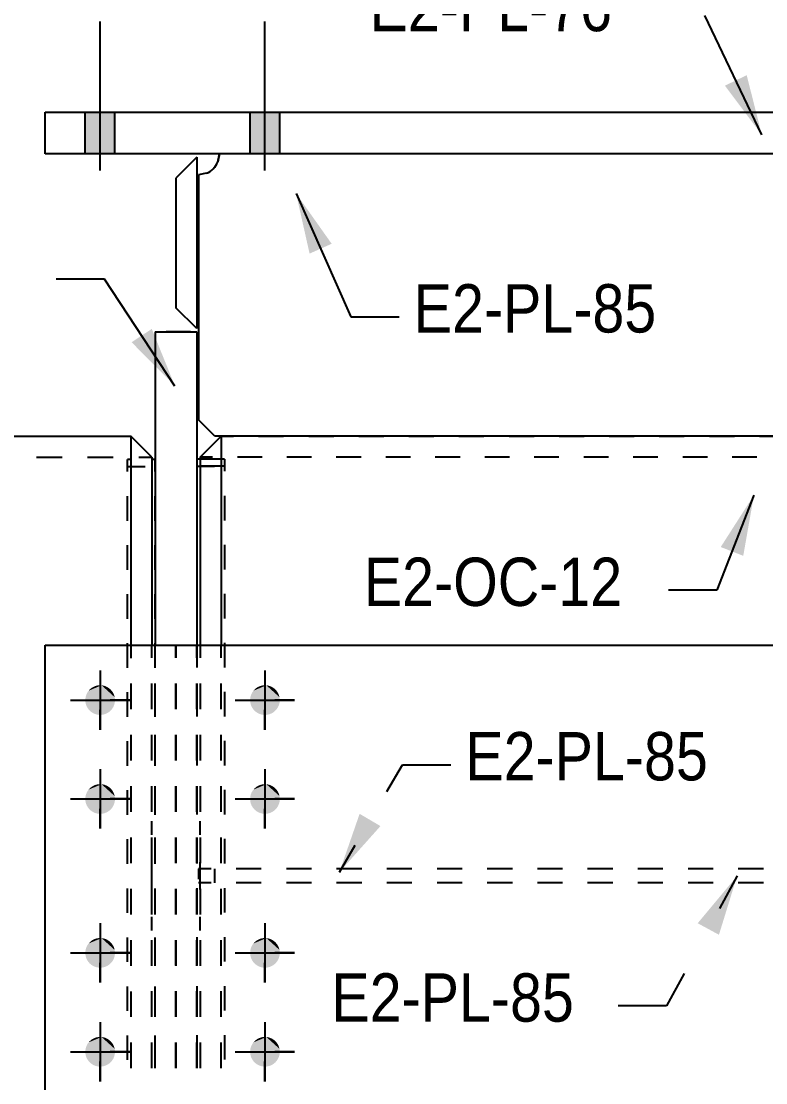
# Model space of a CAD drawing. Header units: millimetres. Extents: x 67 to 383, y 106 to 148.
# Drawn here: x 252.27 to 257.23, y 136.55 to 143.62 of the extents above; entities that cross this region are included whole.
import ezdxf

# ---------------------------------------------------------------- set-up
doc = ezdxf.new("R2010")
doc.units = ezdxf.units.MM
doc.linetypes.add('XKITLINE00', pattern=[0])
doc.styles.add('ARIAL', font='ARIAL.TTF')

msp = doc.modelspace()

# ---------------------------------------------------------------- linework, layer by layer
at = {"color": 3, "linetype": 'XKITLINE00'}
for p, q in [((252.7999, 142.6249), (252.7999, 143.6175)), ((252.7999, 142.6249), (252.7999, 143.6175)), ((252.7999, 142.6249), (252.7999, 143.6175)), ((252.7999, 142.6249), (252.7999, 143.6175)), ((253.8968, 142.6249), (253.8968, 143.6175)), ((253.8968, 142.6249), (253.8968, 143.6175)), ((253.8968, 142.6249), (253.8968, 143.6175)), ((253.8968, 142.6249), (253.8968, 143.6175)), ((252.7012, 142.7352), (252.7012, 143.0138)), ((252.7012, 142.7352), (252.7012, 143.0138)), ((252.7012, 142.7352), (252.7012, 143.0138)), ((252.7012, 142.7352), (252.7012, 143.0138)), ((252.8986, 142.7352), (252.8986, 143.0138)), ((252.8986, 142.7352), (252.8986, 143.0138)), ((252.8986, 142.7352), (252.8986, 143.0138)), ((252.8986, 142.7352), (252.8986, 143.0138)), ((253.7981, 142.7352), (253.7981, 143.0138)), ((253.7981, 142.7352), (253.7981, 143.0138)), ((253.7981, 142.7352), (253.7981, 143.0138)), ((253.7981, 142.7352), (253.7981, 143.0138)), ((253.9956, 142.7352), (253.9956, 143.0138)), ((253.9956, 142.7352), (253.9956, 143.0138)), ((253.9956, 142.7352), (253.9956, 143.0138)), ((253.9956, 142.7352), (253.9956, 143.0138)), ((252.7999, 139.2989), (252.7999, 139.1674)), ((252.7999, 139.2988), (252.7999, 138.9039)), ((253.8968, 139.2989), (253.8968, 139.1674)), ((253.8968, 139.2988), (253.8968, 138.9039)), ((252.6025, 139.1015), (252.734, 139.1015)), ((252.6025, 139.1014), (252.9974, 139.1014)), ((252.9974, 139.1015), (252.8659, 139.1015)), ((253.6994, 139.1015), (253.8309, 139.1015)), ((253.6994, 139.1014), (254.0943, 139.1014)), ((254.0943, 139.1015), (253.9628, 139.1015)), ((252.7999, 138.904), (252.7999, 139.0355)), ((253.8968, 138.904), (253.8968, 139.0355)), ((252.7999, 138.6408), (252.7999, 138.5093)), ((252.7999, 138.6407), (252.7999, 138.2458)), ((253.8968, 138.6408), (253.8968, 138.5093)), ((253.8968, 138.6407), (253.8968, 138.2458)), ((252.6025, 138.4433), (252.734, 138.4433)), ((252.6025, 138.4432), (252.9974, 138.4432)), ((252.7999, 138.2459), (252.7999, 138.3774)), ((252.9974, 138.4433), (252.8659, 138.4433)), ((253.6994, 138.4433), (253.8309, 138.4433)), ((253.6994, 138.4432), (254.0943, 138.4432)), ((253.8968, 138.2459), (253.8968, 138.3774)), ((254.0943, 138.4433), (253.9628, 138.4433)), ((252.7999, 137.617), (252.7999, 137.4855)), ((252.7999, 137.6168), (252.7999, 137.2219)), ((253.8968, 137.617), (253.8968, 137.4855)), ((253.8968, 137.6168), (253.8968, 137.2219)), ((252.6025, 137.4195), (252.734, 137.4195)), ((252.6025, 137.4194), (252.9974, 137.4194)), ((252.9974, 137.4195), (252.8659, 137.4195)), ((253.6994, 137.4195), (253.8309, 137.4195)), ((253.6994, 137.4194), (254.0943, 137.4194)), ((254.0943, 137.4195), (253.9628, 137.4195)), ((252.7999, 137.2221), (252.7999, 137.3536)), ((253.8968, 137.2221), (253.8968, 137.3536)), ((252.7999, 136.9588), (252.7999, 136.8273)), ((252.7999, 136.9587), (252.7999, 136.5638)), ((253.8968, 136.9588), (253.8968, 136.8273)), ((253.8968, 136.9587), (253.8968, 136.5638)), ((252.6025, 136.7614), (252.734, 136.7614)), ((252.6025, 136.7612), (252.9974, 136.7612)), ((252.9974, 136.7614), (252.8659, 136.7614)), ((253.6994, 136.7614), (253.8309, 136.7614)), ((253.6994, 136.7612), (254.0943, 136.7612)), ((254.0943, 136.7614), (253.9628, 136.7614)), ((252.7999, 136.5639), (252.7999, 136.6954)), ((253.8968, 136.5639), (253.8968, 136.6954))]:
    msp.add_line(p, q, dxfattribs=at)
at = {"linetype": 'XKITLINE00'}
for p, q in [((257.2043, 142.8617), (256.824, 143.6569)), ((253.5832, 142.6819), (253.5938, 142.7352)), ((253.6784, 142.7352), (253.5938, 142.7352)), ((254.0169, 142.7352), (253.8477, 142.7352)), ((254.3554, 142.7352), (254.1862, 142.7352)), ((254.6939, 142.7352), (254.5247, 142.7352)), ((255.0324, 142.7352), (254.8632, 142.7352)), ((255.3709, 142.7352), (255.2017, 142.7352)), ((255.7095, 142.7352), (255.5402, 142.7352)), ((256.048, 142.7352), (255.8787, 142.7352)), ((256.3865, 142.7352), (256.2172, 142.7352)), ((256.725, 142.7352), (256.5557, 142.7352)), ((257.0635, 142.7352), (256.8942, 142.7352)), ((253.549, 142.6331), (253.553, 142.6367)), ((253.553, 142.6367), (253.5622, 142.6468)), ((253.5622, 142.6468), (253.5703, 142.6578)), ((253.5703, 142.6578), (253.5774, 142.6695)), ((253.5774, 142.6695), (253.5832, 142.6819)), ((253.5832, 142.6819), (253.5832, 142.6819)), ((254.104, 142.4725), (254.469, 141.6517)), ((252.8282, 141.9033), (252.5064, 141.9033)), ((253.2979, 141.1912), (252.8282, 141.9033)), ((254.469, 141.6517), (254.7908, 141.6517)), ((253.401, 141.5512), (253.2401, 141.5512)), ((253.6047, 140.8565), (253.688, 140.8565)), ((253.8547, 140.8565), (254.0214, 140.8565)), ((254.1881, 140.8565), (254.3547, 140.8565)), ((254.5214, 140.8565), (254.6881, 140.8565)), ((254.8548, 140.8565), (255.0214, 140.8565)), ((255.1881, 140.8565), (255.3548, 140.8565)), ((255.5215, 140.8565), (255.6882, 140.8565)), ((255.8548, 140.8565), (256.0215, 140.8565)), ((256.1882, 140.8565), (256.3549, 140.8565)), ((256.5215, 140.8565), (256.6882, 140.8565)), ((256.8549, 140.8565), (257.0216, 140.8565)), ((257.1883, 140.8565), (257.3549, 140.8565)), ((253.005, 140.8315), (253.005, 140.7462)), ((252.3753, 140.7172), (252.5461, 140.7172)), ((252.7168, 140.7172), (252.8875, 140.7172)), ((253.0582, 140.7172), (253.1436, 140.7172)), ((253.5484, 140.7172), (253.4661, 140.7172)), ((253.8778, 140.7172), (253.7131, 140.7172)), ((254.2071, 140.7172), (254.0425, 140.7172)), ((254.5365, 140.7172), (254.3718, 140.7172)), ((254.8658, 140.7172), (254.7011, 140.7172)), ((255.1952, 140.7172), (255.0305, 140.7172)), ((255.5245, 140.7172), (255.3598, 140.7172)), ((255.8538, 140.7172), (255.6892, 140.7172)), ((256.1832, 140.7172), (256.0185, 140.7172)), ((256.5125, 140.7172), (256.3478, 140.7172)), ((256.8419, 140.7172), (256.6772, 140.7172)), ((257.1712, 140.7172), (257.0065, 140.7172)), ((252.9827, 140.6214), (252.9827, 140.7029)), ((253.0047, 140.7029), (252.9827, 140.7029)), ((252.9827, 140.6565), (253.0997, 140.6565)), ((253.1655, 140.6214), (253.1655, 140.7029)), ((253.4442, 140.7051), (253.4442, 140.6236)), ((253.4442, 140.6587), (253.5612, 140.6587)), ((253.627, 140.7051), (253.4661, 140.7051)), ((253.5319, 140.7051), (253.4661, 140.7051)), ((253.627, 140.6587), (253.4661, 140.6587)), ((253.627, 140.7051), (253.627, 140.6236)), ((253.005, 140.5756), (253.005, 140.405)), ((252.9827, 140.2952), (252.9827, 140.4583)), ((253.1655, 140.2952), (253.1655, 140.4583)), ((253.4442, 140.4605), (253.4442, 140.2974)), ((253.627, 140.4605), (253.627, 140.2974)), ((257.1516, 140.4654), (256.9046, 139.8322)), ((253.005, 140.2344), (253.005, 140.0637)), ((252.9827, 139.969), (252.9827, 140.1321)), ((253.1655, 139.969), (253.1655, 140.1321)), ((253.4442, 140.1343), (253.4442, 139.9712)), ((253.627, 140.1343), (253.627, 139.9712)), ((253.005, 139.8931), (253.005, 139.7225)), ((252.9827, 139.6428), (252.9827, 139.8059)), ((253.1655, 139.6428), (253.1655, 139.8059)), ((253.4442, 139.8081), (253.4442, 139.645)), ((253.627, 139.8081), (253.627, 139.645)), ((256.9046, 139.8322), (256.5828, 139.8322)), ((253.005, 139.5519), (253.005, 139.3813)), ((252.4343, 139.3818), (252.4343, 139.4671)), ((252.4343, 139.4671), (252.5184, 139.4671)), ((252.6866, 139.4671), (252.8547, 139.4671)), ((252.9827, 139.3166), (252.9827, 139.4797)), ((253.0229, 139.4671), (253.1911, 139.4671)), ((253.1436, 139.3817), (253.1436, 139.467)), ((253.1655, 139.3166), (253.1655, 139.4797)), ((253.1655, 139.467), (253.3264, 139.467)), ((253.1655, 139.3817), (253.1655, 139.467)), ((253.2518, 139.467), (253.4127, 139.467)), ((253.3042, 139.3818), (253.3042, 139.4671)), ((253.3042, 139.4671), (253.4435, 139.4671)), ((253.3042, 139.4671), (253.3258, 139.4671)), ((253.3042, 139.467), (253.3042, 139.3817)), ((253.3042, 139.467), (253.4435, 139.467)), ((253.3042, 139.467), (253.3258, 139.467)), ((253.3593, 139.4671), (253.5275, 139.4671)), ((253.4435, 139.4671), (253.4435, 139.3818)), ((253.4435, 139.3817), (253.4435, 139.467)), ((253.4442, 139.4819), (253.4442, 139.3188)), ((253.4442, 139.467), (253.4442, 139.467)), ((253.4442, 139.3817), (253.4442, 139.467)), ((253.4661, 139.467), (253.4661, 139.3817)), ((253.6047, 139.3817), (253.6047, 139.467)), ((253.627, 139.4819), (253.627, 139.3188)), ((253.6957, 139.4671), (253.8639, 139.4671)), ((254.0321, 139.4671), (254.2003, 139.4671)), ((254.3685, 139.4671), (254.5367, 139.4671)), ((254.7049, 139.4671), (254.8731, 139.4671)), ((255.0413, 139.4671), (255.2095, 139.4671)), ((255.3777, 139.4671), (255.5459, 139.4671)), ((255.7141, 139.4671), (255.8823, 139.4671)), ((256.0505, 139.4671), (256.2187, 139.4671)), ((256.3869, 139.4671), (256.5551, 139.4671)), ((256.7233, 139.4671), (256.8915, 139.4671)), ((257.0597, 139.4671), (257.2279, 139.4671)), ((252.4343, 139.0406), (252.4343, 139.2112)), ((252.9827, 138.9904), (252.9827, 139.1535)), ((253.005, 139.2107), (253.005, 139.0401)), ((253.1436, 139.0404), (253.1436, 139.2111)), ((253.1655, 139.0404), (253.1655, 139.2111)), ((253.1655, 138.9904), (253.1655, 139.1535)), ((253.3042, 139.0406), (253.3042, 139.2112)), ((253.3042, 139.2111), (253.3042, 139.0404)), ((253.4435, 139.2112), (253.4435, 139.0406)), ((253.4435, 139.0404), (253.4435, 139.2111)), ((253.4442, 139.0404), (253.4442, 139.2111)), ((253.4442, 139.1557), (253.4442, 138.9926)), ((253.4661, 139.2111), (253.4661, 139.0404)), ((253.6047, 139.0404), (253.6047, 139.2111)), ((253.627, 139.1557), (253.627, 138.9926)), ((252.4343, 138.6993), (252.4343, 138.8699)), ((253.005, 138.8695), (253.005, 138.6989)), ((253.1436, 138.6992), (253.1436, 138.8698)), ((253.1655, 138.6991), (253.1655, 138.8698)), ((253.3042, 138.6993), (253.3042, 138.8699)), ((253.3042, 138.8698), (253.3042, 138.6992)), ((253.4435, 138.8699), (253.4435, 138.6993)), ((253.4435, 138.6992), (253.4435, 138.8698)), ((253.4442, 138.6991), (253.4442, 138.8698)), ((253.4661, 138.8698), (253.4661, 138.6992)), ((253.6047, 138.6992), (253.6047, 138.8698)), ((252.9827, 138.6642), (252.9827, 138.8273)), ((253.1655, 138.6642), (253.1655, 138.8273)), ((253.4442, 138.8295), (253.4442, 138.6664)), ((253.627, 138.8295), (253.627, 138.6664)), ((254.7075, 138.4929), (254.8125, 138.6715)), ((254.8125, 138.6715), (255.1343, 138.6715)), ((252.4343, 138.358), (252.4343, 138.5287)), ((253.005, 138.5282), (253.005, 138.3576)), ((253.1436, 138.3579), (253.1436, 138.5285)), ((253.1655, 138.3579), (253.1655, 138.5285)), ((253.3042, 138.358), (253.3042, 138.5287)), ((253.3042, 138.5285), (253.3042, 138.3579)), ((253.4435, 138.5287), (253.4435, 138.358)), ((253.4435, 138.3579), (253.4435, 138.5285)), ((253.4442, 138.3579), (253.4442, 138.5285)), ((253.4661, 138.5285), (253.4661, 138.3579)), ((253.6047, 138.3579), (253.6047, 138.5285)), ((252.9827, 138.338), (252.9827, 138.5011)), ((253.1655, 138.338), (253.1655, 138.5011)), ((253.4442, 138.5033), (253.4442, 138.3402)), ((253.627, 138.5033), (253.627, 138.3402)), ((253.1437, 138.2041), (253.1436, 138.295)), ((253.466, 138.2041), (253.4661, 138.295)), ((252.4343, 138.0168), (252.4343, 138.1874)), ((252.9827, 138.0118), (252.9827, 138.1749)), ((253.005, 138.187), (253.005, 138.0164)), ((253.1436, 138.0166), (253.1436, 138.1873)), ((253.1655, 138.0166), (253.1655, 138.1872)), ((253.1655, 138.0118), (253.1655, 138.1749)), ((253.3042, 138.0168), (253.3042, 138.1874)), ((253.3042, 138.1872), (253.3042, 138.0166)), ((253.4435, 138.1874), (253.4435, 138.0168)), ((253.4435, 138.0166), (253.4435, 138.1872)), ((253.4442, 138.0166), (253.4442, 138.1872)), ((253.4442, 138.1771), (253.4442, 138.014)), ((253.4661, 138.1873), (253.4661, 138.0166)), ((253.6047, 138.0166), (253.6047, 138.1873)), ((253.627, 138.1771), (253.627, 138.014)), ((254.3925, 137.9571), (254.4975, 138.1357)), ((253.144, 137.9314), (253.1439, 138.0223)), ((253.4657, 137.9314), (253.4658, 138.0223)), ((253.5381, 137.9778), (253.4545, 137.9778)), ((253.4545, 137.9778), (253.4545, 137.9098)), ((253.5381, 137.9778), (253.4545, 137.9778)), ((253.4545, 137.9778), (253.4545, 137.9098)), ((253.5642, 137.8849), (253.5642, 137.9778)), ((253.5642, 137.8849), (253.5642, 137.9778)), ((253.8723, 137.9778), (253.7052, 137.9778)), ((253.8723, 137.9778), (253.7052, 137.9778)), ((254.2065, 137.9778), (254.0394, 137.9778)), ((254.2065, 137.9778), (254.0394, 137.9778)), ((254.5407, 137.9778), (254.3736, 137.9778)), ((254.5407, 137.9778), (254.3736, 137.9778)), ((254.875, 137.9778), (254.7078, 137.9778)), ((254.875, 137.9778), (254.7078, 137.9778)), ((255.2092, 137.9778), (255.0421, 137.9778)), ((255.2092, 137.9778), (255.0421, 137.9778)), ((255.5434, 137.9778), (255.3763, 137.9778)), ((255.5434, 137.9778), (255.3763, 137.9778)), ((255.8776, 137.9778), (255.7105, 137.9778)), ((255.8776, 137.9778), (255.7105, 137.9778)), ((256.2119, 137.9778), (256.0447, 137.9778)), ((256.2119, 137.9778), (256.0447, 137.9778)), ((256.5461, 137.9778), (256.379, 137.9778)), ((256.5461, 137.9778), (256.379, 137.9778)), ((256.8803, 137.9778), (256.7132, 137.9778)), ((256.8803, 137.9778), (256.7132, 137.9778)), ((257.2145, 137.9778), (257.0474, 137.9778)), ((257.2145, 137.9778), (257.0474, 137.9778)), ((253.1439, 137.8405), (253.144, 137.9314)), ((253.5381, 137.8849), (253.4545, 137.8849)), ((253.5381, 137.8849), (253.4545, 137.8849)), ((253.4658, 137.8405), (253.4657, 137.9314)), ((253.8723, 137.8849), (253.7052, 137.8849)), ((253.8723, 137.8849), (253.7052, 137.8849)), ((254.2065, 137.8849), (254.0394, 137.8849)), ((254.2065, 137.8849), (254.0394, 137.8849)), ((254.5407, 137.8849), (254.3736, 137.8849)), ((254.5407, 137.8849), (254.3736, 137.8849)), ((254.875, 137.8849), (254.7078, 137.8849)), ((254.875, 137.8849), (254.7078, 137.8849)), ((255.2092, 137.8849), (255.0421, 137.8849)), ((255.2092, 137.8849), (255.0421, 137.8849)), ((255.5434, 137.8849), (255.3763, 137.8849)), ((255.5434, 137.8849), (255.3763, 137.8849)), ((255.8776, 137.8849), (255.7105, 137.8849)), ((255.8776, 137.8849), (255.7105, 137.8849)), ((256.2119, 137.8849), (256.0447, 137.8849)), ((256.2119, 137.8849), (256.0447, 137.8849)), ((256.5461, 137.8849), (256.379, 137.8849)), ((256.5461, 137.8849), (256.379, 137.8849)), ((256.8803, 137.8849), (256.7132, 137.8849)), ((256.8803, 137.8849), (256.7132, 137.8849)), ((257.0397, 137.9317), (256.9223, 137.7153)), ((257.2145, 137.8849), (257.0474, 137.8849)), ((257.2145, 137.8849), (257.0474, 137.8849)), ((252.4343, 137.6755), (252.4343, 137.8461)), ((252.9827, 137.6856), (252.9827, 137.8487)), ((253.005, 137.8458), (253.005, 137.6752)), ((253.1436, 137.6753), (253.1436, 137.846)), ((253.1655, 137.6856), (253.1655, 137.8487)), ((253.1655, 137.6753), (253.1655, 137.846)), ((253.3042, 137.6755), (253.3042, 137.8461)), ((253.3042, 137.846), (253.3042, 137.6753)), ((253.4435, 137.8461), (253.4435, 137.6755)), ((253.4435, 137.6753), (253.4435, 137.846)), ((253.4442, 137.8509), (253.4442, 137.6878)), ((253.4442, 137.6753), (253.4442, 137.846)), ((253.4661, 137.846), (253.4661, 137.6753)), ((253.6047, 137.6753), (253.6047, 137.846)), ((253.627, 137.8509), (253.627, 137.6878)), ((253.1436, 137.5677), (253.1437, 137.6586)), ((253.4661, 137.5677), (253.466, 137.6586)), ((252.4343, 137.3342), (252.4343, 137.5048)), ((252.9827, 137.3594), (252.9827, 137.5225)), ((253.005, 137.5046), (253.005, 137.334)), ((253.1436, 137.3341), (253.1436, 137.5047)), ((253.1655, 137.3594), (253.1655, 137.5225)), ((253.1655, 137.3341), (253.1655, 137.5047)), ((253.3042, 137.3342), (253.3042, 137.5049)), ((253.3042, 137.5047), (253.3042, 137.3341)), ((253.4435, 137.5049), (253.4435, 137.3342)), ((253.4435, 137.3341), (253.4435, 137.5047)), ((253.4442, 137.5247), (253.4442, 137.3616)), ((253.4442, 137.3341), (253.4442, 137.5047)), ((253.4661, 137.5047), (253.4661, 137.3341)), ((253.6047, 137.3341), (253.6047, 137.5047)), ((253.627, 137.5247), (253.627, 137.3616)), ((256.6875, 137.2824), (256.5701, 137.066)), ((252.9827, 137.0332), (252.9827, 137.1963)), ((253.1655, 137.0332), (253.1655, 137.1963)), ((253.4442, 137.1985), (253.4442, 137.0354)), ((253.627, 137.1985), (253.627, 137.0354)), ((252.4343, 136.9929), (252.4343, 137.1636)), ((253.005, 137.1633), (253.005, 136.9927)), ((253.1436, 136.9928), (253.1436, 137.1634)), ((253.1655, 136.9928), (253.1655, 137.1634)), ((253.3042, 136.9929), (253.3042, 137.1636)), ((253.3042, 137.1634), (253.3042, 136.9928)), ((253.4435, 137.1636), (253.4435, 136.9929)), ((253.4435, 136.9928), (253.4435, 137.1634)), ((253.4442, 136.9928), (253.4442, 137.1634)), ((253.4661, 137.1634), (253.4661, 136.9928)), ((253.6047, 136.9928), (253.6047, 137.1634)), ((256.5701, 137.066), (256.2484, 137.066)), ((252.4343, 136.6517), (252.4343, 136.8223)), ((252.9827, 136.707), (252.9827, 136.8701)), ((253.005, 136.8221), (253.005, 136.6515)), ((253.1436, 136.6515), (253.1436, 136.8222)), ((253.1655, 136.707), (253.1655, 136.8701)), ((253.1655, 136.6515), (253.1655, 136.8222)), ((253.3042, 136.6517), (253.3042, 136.8223)), ((253.3042, 136.8222), (253.3042, 136.6515)), ((253.4435, 136.8223), (253.4435, 136.6517)), ((253.4435, 136.6515), (253.4435, 136.8222)), ((253.4442, 136.8723), (253.4442, 136.7092)), ((253.4442, 136.6515), (253.4442, 136.8222)), ((253.4661, 136.8222), (253.4661, 136.6515)), ((253.6047, 136.6515), (253.6047, 136.8222)), ((253.627, 136.8723), (253.627, 136.7092))]:
    msp.add_line(p, q, dxfattribs=at)
at = {"color": 2, "linetype": 'XKITLINE00'}
for p, q in [((252.4343, 142.7352), (252.4343, 143.0138)), ((252.4343, 143.0138), (259.1621, 143.0138)), ((259.1621, 142.7352), (252.4343, 142.7352)), ((253.4435, 142.7133), (253.3042, 142.574)), ((253.4435, 142.7133), (253.4435, 141.5732)), ((253.5938, 142.7352), (253.5832, 142.6819)), ((253.3042, 142.574), (253.3042, 141.7125)), ((253.5078, 142.6065), (253.4545, 142.5959)), ((253.4545, 142.5959), (253.4545, 140.9662)), ((253.4435, 141.5732), (253.3042, 141.7125)), ((253.1655, 141.5512), (253.1655, 141.5512)), ((253.1655, 141.5512), (253.4442, 141.5512)), ((253.1655, 141.5512), (253.1655, 139.467)), ((253.4442, 141.5512), (253.4442, 141.5512)), ((253.4442, 141.5512), (253.4442, 139.467)), ((253.5642, 140.8565), (253.4545, 140.9662)), ((248.7047, 140.8565), (253.005, 140.8565)), ((253.005, 140.8565), (253.005, 139.467)), ((253.1436, 140.7172), (253.005, 140.8565)), ((253.4661, 140.7172), (253.6047, 140.8565)), ((257.9775, 140.8565), (253.5642, 140.8565)), ((253.6047, 140.8565), (253.6047, 139.467)), ((253.1436, 140.7172), (253.1436, 139.467)), ((253.4661, 140.7172), (253.4661, 139.467)), ((253.1655, 140.7029), (253.1436, 140.7029)), ((253.4661, 140.7051), (253.4442, 140.7051)), ((252.4343, 136.3956), (252.4343, 139.467)), ((252.4343, 139.467), (259.1621, 139.467))]:
    msp.add_line(p, q, dxfattribs=at)
msp.add_arc((253.4545, 142.7352), 0.1393, 292.5, 337.5, dxfattribs=at)
at = {"linetype": 'Continuous'}
for points in [[(257.2043, 142.8617), (256.9582, 143.1898), (257.2043, 142.8617), (257.1033, 143.2592)], [(254.104, 142.4725), (254.3409, 142.1377), (254.104, 142.4725), (254.1939, 142.0723)], [(253.2979, 141.1912), (253.0093, 141.4826), (253.2979, 141.1912), (253.1436, 141.5712)], [(257.1516, 140.4654), (257.0804, 140.0614), (257.1516, 140.4654), (256.9305, 140.1199)], [(254.3925, 137.9571), (254.527, 138.3446), (254.3925, 137.9571), (254.6657, 138.263)], [(257.0397, 137.9317), (256.9186, 137.5398), (257.0397, 137.9317), (256.7772, 137.6165)]]:
    msp.add_solid(points, dxfattribs=at)
at = {"color": 3, "linetype": 'Continuous'}
for points in [[(252.7012, 142.7352), (252.8986, 142.7352), (252.8986, 143.0138)], [(252.7012, 142.7352), (252.8986, 143.0138), (252.7012, 143.0138)], [(252.7012, 142.7352), (252.8986, 142.7352), (252.8986, 143.0138)], [(252.7012, 142.7352), (252.8986, 143.0138), (252.7012, 143.0138)], [(252.7012, 142.7352), (252.8986, 142.7352), (252.8986, 143.0138)], [(252.7012, 142.7352), (252.8986, 143.0138), (252.7012, 143.0138)], [(252.7012, 142.7352), (252.8986, 142.7352), (252.8986, 143.0138)], [(252.7012, 142.7352), (252.8986, 143.0138), (252.7012, 143.0138)], [(253.7981, 142.7352), (253.9956, 142.7352), (253.9956, 143.0138)], [(253.7981, 142.7352), (253.9956, 143.0138), (253.7981, 143.0138)], [(253.7981, 142.7352), (253.9956, 142.7352), (253.9956, 143.0138)], [(253.7981, 142.7352), (253.9956, 143.0138), (253.7981, 143.0138)], [(253.7981, 142.7352), (253.9956, 142.7352), (253.9956, 143.0138)], [(253.7981, 142.7352), (253.9956, 143.0138), (253.7981, 143.0138)], [(253.7981, 142.7352), (253.9956, 142.7352), (253.9956, 143.0138)], [(253.7981, 142.7352), (253.9956, 143.0138), (253.7981, 143.0138)], [(252.8096, 139.1996), (252.7017, 139.111), (252.7012, 139.1014)], [(252.8096, 139.1996), (252.7012, 139.1014), (252.7017, 139.0917)], [(252.8096, 139.1996), (252.7031, 139.1206), (252.7017, 139.111)], [(252.8096, 139.1996), (252.7017, 139.0917), (252.7031, 139.0821)], [(252.8096, 139.1996), (252.7054, 139.13), (252.7031, 139.1206)], [(252.8096, 139.1996), (252.7031, 139.0821), (252.7054, 139.0727)], [(252.8096, 139.1996), (252.7087, 139.1391), (252.7054, 139.13)], [(252.8096, 139.1996), (252.7054, 139.0727), (252.7087, 139.0636)], [(252.8096, 139.1996), (252.7128, 139.1479), (252.7087, 139.1391)], [(252.8096, 139.1996), (252.7087, 139.0636), (252.7128, 139.0548)], [(252.8096, 139.1996), (252.7178, 139.1562), (252.7128, 139.1479)], [(252.8096, 139.1996), (252.7128, 139.0548), (252.7178, 139.0465)], [(252.8096, 139.1996), (252.7236, 139.164), (252.7178, 139.1562)], [(252.8096, 139.1996), (252.7178, 139.0465), (252.7236, 139.0387)], [(252.8096, 139.1996), (252.7301, 139.1712), (252.7236, 139.164)], [(252.8096, 139.1996), (252.7236, 139.0387), (252.7301, 139.0316)], [(252.8096, 139.1996), (252.7373, 139.1777), (252.7301, 139.1712)], [(252.8096, 139.1996), (252.7301, 139.0316), (252.7373, 139.025)], [(252.8096, 139.1996), (252.7451, 139.1834), (252.7373, 139.1777)], [(252.8096, 139.1996), (252.7373, 139.025), (252.7451, 139.0193)], [(252.8096, 139.1996), (252.7534, 139.1884), (252.7451, 139.1834)], [(252.8096, 139.1996), (252.7451, 139.0193), (252.7534, 139.0143)], [(252.8096, 139.1996), (252.7621, 139.1926), (252.7534, 139.1884)], [(252.8096, 139.1996), (252.7534, 139.0143), (252.7621, 139.0102)], [(252.8096, 139.1996), (252.7712, 139.1958), (252.7621, 139.1926)], [(252.8096, 139.1996), (252.7621, 139.0102), (252.7712, 139.0069)], [(252.8096, 139.1996), (252.7806, 139.1982), (252.7712, 139.1958)], [(252.8096, 139.1996), (252.7712, 139.0069), (252.7806, 139.0045)], [(252.8096, 139.1996), (252.7902, 139.1996), (252.7806, 139.1982)], [(252.8096, 139.1996), (252.7806, 139.0045), (252.7902, 139.0031)], [(252.8096, 139.1996), (252.7999, 139.2001), (252.7902, 139.1996)], [(252.8096, 139.1996), (252.7902, 139.0031), (252.7999, 139.0026)], [(252.8096, 139.1996), (252.7999, 139.0026), (252.8096, 139.0031)], [(252.8096, 139.1996), (252.8096, 139.0031), (252.8192, 139.0045)], [(252.8096, 139.1996), (252.8192, 139.0045), (252.8286, 139.0069)], [(252.8096, 139.1996), (252.8286, 139.0069), (252.8377, 139.0102)], [(252.8096, 139.1996), (252.8377, 139.0102), (252.8464, 139.0143)], [(252.8096, 139.1996), (252.8464, 139.0143), (252.8548, 139.0193)], [(252.8096, 139.1996), (252.8548, 139.0193), (252.8625, 139.025)], [(252.8096, 139.1996), (252.8625, 139.025), (252.8697, 139.0316)], [(252.8096, 139.1996), (252.8697, 139.0316), (252.8762, 139.0387)], [(252.8096, 139.1996), (252.8762, 139.0387), (252.882, 139.0465)], [(252.8096, 139.1996), (252.882, 139.0465), (252.887, 139.0548)], [(252.8096, 139.1996), (252.887, 139.0548), (252.8911, 139.0636)], [(252.8096, 139.1996), (252.8911, 139.0636), (252.8944, 139.0727)], [(252.8096, 139.1996), (252.8944, 139.0727), (252.8967, 139.0821)], [(252.8096, 139.1996), (252.8967, 139.0821), (252.8982, 139.0917)], [(252.8096, 139.1996), (252.8982, 139.0917), (252.8986, 139.1014)], [(252.8096, 139.1996), (252.8986, 139.1014), (252.8982, 139.111)], [(252.8096, 139.1996), (252.8982, 139.111), (252.8967, 139.1206)], [(252.8096, 139.1996), (252.8967, 139.1206), (252.8944, 139.13)], [(252.8096, 139.1996), (252.8944, 139.13), (252.8911, 139.1391)], [(252.8096, 139.1996), (252.8911, 139.1391), (252.887, 139.1479)], [(252.8096, 139.1996), (252.887, 139.1479), (252.882, 139.1562)], [(252.8096, 139.1996), (252.882, 139.1562), (252.8762, 139.164)], [(252.8096, 139.1996), (252.8762, 139.164), (252.8697, 139.1712)], [(252.8096, 139.1996), (252.8697, 139.1712), (252.8625, 139.1777)], [(252.8096, 139.1996), (252.8625, 139.1777), (252.8548, 139.1834)], [(252.8096, 139.1996), (252.8548, 139.1834), (252.8464, 139.1884)], [(252.8096, 139.1996), (252.8464, 139.1884), (252.8377, 139.1926)], [(252.8096, 139.1996), (252.8377, 139.1926), (252.8286, 139.1958)], [(252.8096, 139.1996), (252.8286, 139.1958), (252.8192, 139.1982)], [(253.9065, 139.1996), (253.7986, 139.111), (253.7981, 139.1014)], [(253.9065, 139.1996), (253.7981, 139.1014), (253.7986, 139.0917)], [(253.9065, 139.1996), (253.8, 139.1206), (253.7986, 139.111)], [(253.9065, 139.1996), (253.7986, 139.0917), (253.8, 139.0821)], [(253.9065, 139.1996), (253.8024, 139.13), (253.8, 139.1206)], [(253.9065, 139.1996), (253.8, 139.0821), (253.8024, 139.0727)], [(253.9065, 139.1996), (253.8056, 139.1391), (253.8024, 139.13)], [(253.9065, 139.1996), (253.8024, 139.0727), (253.8056, 139.0636)], [(253.9065, 139.1996), (253.8098, 139.1479), (253.8056, 139.1391)], [(253.9065, 139.1996), (253.8056, 139.0636), (253.8098, 139.0548)], [(253.9065, 139.1996), (253.8148, 139.1562), (253.8098, 139.1479)], [(253.9065, 139.1996), (253.8098, 139.0548), (253.8148, 139.0465)], [(253.9065, 139.1996), (253.8205, 139.164), (253.8148, 139.1562)], [(253.9065, 139.1996), (253.8148, 139.0465), (253.8205, 139.0387)], [(253.9065, 139.1996), (253.827, 139.1712), (253.8205, 139.164)], [(253.9065, 139.1996), (253.8205, 139.0387), (253.827, 139.0316)], [(253.9065, 139.1996), (253.8342, 139.1777), (253.827, 139.1712)], [(253.9065, 139.1996), (253.827, 139.0316), (253.8342, 139.025)], [(253.9065, 139.1996), (253.842, 139.1834), (253.8342, 139.1777)], [(253.9065, 139.1996), (253.8342, 139.025), (253.842, 139.0193)], [(253.9065, 139.1996), (253.8503, 139.1884), (253.842, 139.1834)], [(253.9065, 139.1996), (253.842, 139.0193), (253.8503, 139.0143)], [(253.9065, 139.1996), (253.8591, 139.1926), (253.8503, 139.1884)], [(253.9065, 139.1996), (253.8503, 139.0143), (253.8591, 139.0102)], [(253.9065, 139.1996), (253.8682, 139.1958), (253.8591, 139.1926)], [(253.9065, 139.1996), (253.8591, 139.0102), (253.8682, 139.0069)], [(253.9065, 139.1996), (253.8776, 139.1982), (253.8682, 139.1958)], [(253.9065, 139.1996), (253.8682, 139.0069), (253.8776, 139.0045)], [(253.9065, 139.1996), (253.8872, 139.1996), (253.8776, 139.1982)], [(253.9065, 139.1996), (253.8776, 139.0045), (253.8872, 139.0031)], [(253.9065, 139.1996), (253.8968, 139.2001), (253.8872, 139.1996)], [(253.9065, 139.1996), (253.8872, 139.0031), (253.8968, 139.0026)], [(253.9065, 139.1996), (253.8968, 139.0026), (253.9065, 139.0031)], [(253.9065, 139.1996), (253.9065, 139.0031), (253.9161, 139.0045)], [(253.9065, 139.1996), (253.9161, 139.0045), (253.9255, 139.0069)], [(253.9065, 139.1996), (253.9255, 139.0069), (253.9346, 139.0102)], [(253.9065, 139.1996), (253.9346, 139.0102), (253.9434, 139.0143)], [(253.9065, 139.1996), (253.9434, 139.0143), (253.9517, 139.0193)], [(253.9065, 139.1996), (253.9517, 139.0193), (253.9595, 139.025)], [(253.9065, 139.1996), (253.9595, 139.025), (253.9666, 139.0316)], [(253.9065, 139.1996), (253.9666, 139.0316), (253.9732, 139.0387)], [(253.9065, 139.1996), (253.9732, 139.0387), (253.9789, 139.0465)], [(253.9065, 139.1996), (253.9789, 139.0465), (253.9839, 139.0548)], [(253.9065, 139.1996), (253.9839, 139.0548), (253.988, 139.0636)], [(253.9065, 139.1996), (253.988, 139.0636), (253.9913, 139.0727)], [(253.9065, 139.1996), (253.9913, 139.0727), (253.9937, 139.0821)], [(253.9065, 139.1996), (253.9937, 139.0821), (253.9951, 139.0917)], [(253.9065, 139.1996), (253.9951, 139.0917), (253.9956, 139.1014)], [(253.9065, 139.1996), (253.9956, 139.1014), (253.9951, 139.111)], [(253.9065, 139.1996), (253.9951, 139.111), (253.9937, 139.1206)], [(253.9065, 139.1996), (253.9937, 139.1206), (253.9913, 139.13)], [(253.9065, 139.1996), (253.9913, 139.13), (253.988, 139.1391)], [(253.9065, 139.1996), (253.988, 139.1391), (253.9839, 139.1479)], [(253.9065, 139.1996), (253.9839, 139.1479), (253.9789, 139.1562)], [(253.9065, 139.1996), (253.9789, 139.1562), (253.9732, 139.164)], [(253.9065, 139.1996), (253.9732, 139.164), (253.9666, 139.1712)], [(253.9065, 139.1996), (253.9666, 139.1712), (253.9595, 139.1777)], [(253.9065, 139.1996), (253.9595, 139.1777), (253.9517, 139.1834)], [(253.9065, 139.1996), (253.9517, 139.1834), (253.9434, 139.1884)], [(253.9065, 139.1996), (253.9434, 139.1884), (253.9346, 139.1926)], [(253.9065, 139.1996), (253.9346, 139.1926), (253.9255, 139.1958)], [(253.9065, 139.1996), (253.9255, 139.1958), (253.9161, 139.1982)], [(252.8096, 138.5415), (252.7017, 138.4529), (252.7012, 138.4432)], [(252.8096, 138.5415), (252.7012, 138.4432), (252.7017, 138.4335)], [(252.8096, 138.5415), (252.7031, 138.4625), (252.7017, 138.4529)], [(252.8096, 138.5415), (252.7017, 138.4335), (252.7031, 138.4239)], [(252.8096, 138.5415), (252.7054, 138.4719), (252.7031, 138.4625)], [(252.8096, 138.5415), (252.7031, 138.4239), (252.7054, 138.4145)], [(252.8096, 138.5415), (252.7087, 138.481), (252.7054, 138.4719)], [(252.8096, 138.5415), (252.7054, 138.4145), (252.7087, 138.4054)], [(252.8096, 138.5415), (252.7128, 138.4897), (252.7087, 138.481)], [(252.8096, 138.5415), (252.7087, 138.4054), (252.7128, 138.3967)], [(252.8096, 138.5415), (252.7178, 138.4981), (252.7128, 138.4897)], [(252.8096, 138.5415), (252.7128, 138.3967), (252.7178, 138.3884)], [(252.8096, 138.5415), (252.7236, 138.5058), (252.7178, 138.4981)], [(252.8096, 138.5415), (252.7178, 138.3884), (252.7236, 138.3806)], [(252.8096, 138.5415), (252.7301, 138.513), (252.7236, 138.5058)], [(252.8096, 138.5415), (252.7236, 138.3806), (252.7301, 138.3734)], [(252.8096, 138.5415), (252.7373, 138.5195), (252.7301, 138.513)], [(252.8096, 138.5415), (252.7301, 138.3734), (252.7373, 138.3669)], [(252.8096, 138.5415), (252.7451, 138.5253), (252.7373, 138.5195)], [(252.8096, 138.5415), (252.7373, 138.3669), (252.7451, 138.3611)], [(252.8096, 138.5415), (252.7534, 138.5303), (252.7451, 138.5253)], [(252.8096, 138.5415), (252.7451, 138.3611), (252.7534, 138.3561)], [(252.8096, 138.5415), (252.7621, 138.5344), (252.7534, 138.5303)], [(252.8096, 138.5415), (252.7534, 138.3561), (252.7621, 138.352)], [(252.8096, 138.5415), (252.7712, 138.5377), (252.7621, 138.5344)], [(252.8096, 138.5415), (252.7621, 138.352), (252.7712, 138.3487)], [(252.8096, 138.5415), (252.7806, 138.54), (252.7712, 138.5377)], [(252.8096, 138.5415), (252.7712, 138.3487), (252.7806, 138.3464)], [(252.8096, 138.5415), (252.7902, 138.5415), (252.7806, 138.54)], [(252.8096, 138.5415), (252.7806, 138.3464), (252.7902, 138.345)], [(252.8096, 138.5415), (252.7999, 138.5419), (252.7902, 138.5415)], [(252.8096, 138.5415), (252.7902, 138.345), (252.7999, 138.3445)], [(252.8096, 138.5415), (252.7999, 138.3445), (252.8096, 138.345)], [(252.8096, 138.5415), (252.8096, 138.345), (252.8192, 138.3464)], [(252.8096, 138.5415), (252.8192, 138.3464), (252.8286, 138.3487)], [(252.8096, 138.5415), (252.8286, 138.3487), (252.8377, 138.352)], [(252.8096, 138.5415), (252.8377, 138.352), (252.8464, 138.3561)], [(252.8096, 138.5415), (252.8464, 138.3561), (252.8548, 138.3611)], [(252.8096, 138.5415), (252.8548, 138.3611), (252.8625, 138.3669)], [(252.8096, 138.5415), (252.8625, 138.3669), (252.8697, 138.3734)], [(252.8096, 138.5415), (252.8697, 138.3734), (252.8762, 138.3806)], [(252.8096, 138.5415), (252.8762, 138.3806), (252.882, 138.3884)], [(252.8096, 138.5415), (252.882, 138.3884), (252.887, 138.3967)], [(252.8096, 138.5415), (252.887, 138.3967), (252.8911, 138.4054)], [(252.8096, 138.5415), (252.8911, 138.4054), (252.8944, 138.4145)], [(252.8096, 138.5415), (252.8944, 138.4145), (252.8967, 138.4239)], [(252.8096, 138.5415), (252.8967, 138.4239), (252.8982, 138.4335)], [(252.8096, 138.5415), (252.8982, 138.4335), (252.8986, 138.4432)], [(252.8096, 138.5415), (252.8986, 138.4432), (252.8982, 138.4529)], [(252.8096, 138.5415), (252.8982, 138.4529), (252.8967, 138.4625)], [(252.8096, 138.5415), (252.8967, 138.4625), (252.8944, 138.4719)], [(252.8096, 138.5415), (252.8944, 138.4719), (252.8911, 138.481)], [(252.8096, 138.5415), (252.8911, 138.481), (252.887, 138.4897)], [(252.8096, 138.5415), (252.887, 138.4897), (252.882, 138.4981)], [(252.8096, 138.5415), (252.882, 138.4981), (252.8762, 138.5058)], [(252.8096, 138.5415), (252.8762, 138.5058), (252.8697, 138.513)], [(252.8096, 138.5415), (252.8697, 138.513), (252.8625, 138.5195)], [(252.8096, 138.5415), (252.8625, 138.5195), (252.8548, 138.5253)], [(252.8096, 138.5415), (252.8548, 138.5253), (252.8464, 138.5303)], [(252.8096, 138.5415), (252.8464, 138.5303), (252.8377, 138.5344)], [(252.8096, 138.5415), (252.8377, 138.5344), (252.8286, 138.5377)], [(252.8096, 138.5415), (252.8286, 138.5377), (252.8192, 138.54)], [(253.9065, 138.5415), (253.7986, 138.4529), (253.7981, 138.4432)], [(253.9065, 138.5415), (253.7981, 138.4432), (253.7986, 138.4335)], [(253.9065, 138.5415), (253.8, 138.4625), (253.7986, 138.4529)], [(253.9065, 138.5415), (253.7986, 138.4335), (253.8, 138.4239)], [(253.9065, 138.5415), (253.8024, 138.4719), (253.8, 138.4625)], [(253.9065, 138.5415), (253.8, 138.4239), (253.8024, 138.4145)], [(253.9065, 138.5415), (253.8056, 138.481), (253.8024, 138.4719)], [(253.9065, 138.5415), (253.8024, 138.4145), (253.8056, 138.4054)], [(253.9065, 138.5415), (253.8098, 138.4897), (253.8056, 138.481)], [(253.9065, 138.5415), (253.8056, 138.4054), (253.8098, 138.3967)], [(253.9065, 138.5415), (253.8148, 138.4981), (253.8098, 138.4897)], [(253.9065, 138.5415), (253.8098, 138.3967), (253.8148, 138.3884)], [(253.9065, 138.5415), (253.8205, 138.5058), (253.8148, 138.4981)], [(253.9065, 138.5415), (253.8148, 138.3884), (253.8205, 138.3806)], [(253.9065, 138.5415), (253.827, 138.513), (253.8205, 138.5058)], [(253.9065, 138.5415), (253.8205, 138.3806), (253.827, 138.3734)], [(253.9065, 138.5415), (253.8342, 138.5195), (253.827, 138.513)], [(253.9065, 138.5415), (253.827, 138.3734), (253.8342, 138.3669)], [(253.9065, 138.5415), (253.842, 138.5253), (253.8342, 138.5195)], [(253.9065, 138.5415), (253.8342, 138.3669), (253.842, 138.3611)], [(253.9065, 138.5415), (253.8503, 138.5303), (253.842, 138.5253)], [(253.9065, 138.5415), (253.842, 138.3611), (253.8503, 138.3561)], [(253.9065, 138.5415), (253.8591, 138.5344), (253.8503, 138.5303)], [(253.9065, 138.5415), (253.8503, 138.3561), (253.8591, 138.352)], [(253.9065, 138.5415), (253.8682, 138.5377), (253.8591, 138.5344)], [(253.9065, 138.5415), (253.8591, 138.352), (253.8682, 138.3487)], [(253.9065, 138.5415), (253.8776, 138.54), (253.8682, 138.5377)], [(253.9065, 138.5415), (253.8682, 138.3487), (253.8776, 138.3464)], [(253.9065, 138.5415), (253.8872, 138.5415), (253.8776, 138.54)], [(253.9065, 138.5415), (253.8776, 138.3464), (253.8872, 138.345)], [(253.9065, 138.5415), (253.8968, 138.5419), (253.8872, 138.5415)], [(253.9065, 138.5415), (253.8872, 138.345), (253.8968, 138.3445)], [(253.9065, 138.5415), (253.8968, 138.3445), (253.9065, 138.345)], [(253.9065, 138.5415), (253.9065, 138.345), (253.9161, 138.3464)], [(253.9065, 138.5415), (253.9161, 138.3464), (253.9255, 138.3487)], [(253.9065, 138.5415), (253.9255, 138.3487), (253.9346, 138.352)], [(253.9065, 138.5415), (253.9346, 138.352), (253.9434, 138.3561)], [(253.9065, 138.5415), (253.9434, 138.3561), (253.9517, 138.3611)], [(253.9065, 138.5415), (253.9517, 138.3611), (253.9595, 138.3669)], [(253.9065, 138.5415), (253.9595, 138.3669), (253.9666, 138.3734)], [(253.9065, 138.5415), (253.9666, 138.3734), (253.9732, 138.3806)], [(253.9065, 138.5415), (253.9732, 138.3806), (253.9789, 138.3884)], [(253.9065, 138.5415), (253.9789, 138.3884), (253.9839, 138.3967)], [(253.9065, 138.5415), (253.9839, 138.3967), (253.988, 138.4054)], [(253.9065, 138.5415), (253.988, 138.4054), (253.9913, 138.4145)], [(253.9065, 138.5415), (253.9913, 138.4145), (253.9937, 138.4239)], [(253.9065, 138.5415), (253.9937, 138.4239), (253.9951, 138.4335)], [(253.9065, 138.5415), (253.9951, 138.4335), (253.9956, 138.4432)], [(253.9065, 138.5415), (253.9956, 138.4432), (253.9951, 138.4529)], [(253.9065, 138.5415), (253.9951, 138.4529), (253.9937, 138.4625)], [(253.9065, 138.5415), (253.9937, 138.4625), (253.9913, 138.4719)], [(253.9065, 138.5415), (253.9913, 138.4719), (253.988, 138.481)], [(253.9065, 138.5415), (253.988, 138.481), (253.9839, 138.4897)], [(253.9065, 138.5415), (253.9839, 138.4897), (253.9789, 138.4981)], [(253.9065, 138.5415), (253.9789, 138.4981), (253.9732, 138.5058)], [(253.9065, 138.5415), (253.9732, 138.5058), (253.9666, 138.513)], [(253.9065, 138.5415), (253.9666, 138.513), (253.9595, 138.5195)], [(253.9065, 138.5415), (253.9595, 138.5195), (253.9517, 138.5253)], [(253.9065, 138.5415), (253.9517, 138.5253), (253.9434, 138.5303)], [(253.9065, 138.5415), (253.9434, 138.5303), (253.9346, 138.5344)], [(253.9065, 138.5415), (253.9346, 138.5344), (253.9255, 138.5377)], [(253.9065, 138.5415), (253.9255, 138.5377), (253.9161, 138.54)], [(252.8096, 137.5176), (252.7017, 137.4291), (252.7012, 137.4194)], [(252.8096, 137.5176), (252.7012, 137.4194), (252.7017, 137.4097)], [(252.8096, 137.5176), (252.7031, 137.4387), (252.7017, 137.4291)], [(252.8096, 137.5176), (252.7017, 137.4097), (252.7031, 137.4001)], [(252.8096, 137.5176), (252.7054, 137.4481), (252.7031, 137.4387)], [(252.8096, 137.5176), (252.7031, 137.4001), (252.7054, 137.3907)], [(252.8096, 137.5176), (252.7087, 137.4572), (252.7054, 137.4481)], [(252.8096, 137.5176), (252.7054, 137.3907), (252.7087, 137.3816)], [(252.8096, 137.5176), (252.7128, 137.4659), (252.7087, 137.4572)], [(252.8096, 137.5176), (252.7087, 137.3816), (252.7128, 137.3729)], [(252.8096, 137.5176), (252.7178, 137.4742), (252.7128, 137.4659)], [(252.8096, 137.5176), (252.7128, 137.3729), (252.7178, 137.3645)], [(252.8096, 137.5176), (252.7236, 137.482), (252.7178, 137.4742)], [(252.8096, 137.5176), (252.7178, 137.3645), (252.7236, 137.3568)], [(252.8096, 137.5176), (252.7301, 137.4892), (252.7236, 137.482)], [(252.8096, 137.5176), (252.7236, 137.3568), (252.7301, 137.3496)], [(252.8096, 137.5176), (252.7373, 137.4957), (252.7301, 137.4892)], [(252.8096, 137.5176), (252.7301, 137.3496), (252.7373, 137.3431)], [(252.8096, 137.5176), (252.7451, 137.5015), (252.7373, 137.4957)], [(252.8096, 137.5176), (252.7373, 137.3431), (252.7451, 137.3373)], [(252.8096, 137.5176), (252.7534, 137.5065), (252.7451, 137.5015)], [(252.8096, 137.5176), (252.7451, 137.3373), (252.7534, 137.3323)], [(252.8096, 137.5176), (252.7621, 137.5106), (252.7534, 137.5065)], [(252.8096, 137.5176), (252.7534, 137.3323), (252.7621, 137.3282)], [(252.8096, 137.5176), (252.7712, 137.5139), (252.7621, 137.5106)], [(252.8096, 137.5176), (252.7621, 137.3282), (252.7712, 137.3249)], [(252.8096, 137.5176), (252.7806, 137.5162), (252.7712, 137.5139)], [(252.8096, 137.5176), (252.7712, 137.3249), (252.7806, 137.3226)], [(252.8096, 137.5176), (252.7902, 137.5176), (252.7806, 137.5162)], [(252.8096, 137.5176), (252.7806, 137.3226), (252.7902, 137.3211)], [(252.8096, 137.5176), (252.7999, 137.5181), (252.7902, 137.5176)], [(252.8096, 137.5176), (252.7902, 137.3211), (252.7999, 137.3207)], [(252.8096, 137.5176), (252.7999, 137.3207), (252.8096, 137.3211)], [(252.8096, 137.5176), (252.8096, 137.3211), (252.8192, 137.3226)], [(252.8096, 137.5176), (252.8192, 137.3226), (252.8286, 137.3249)], [(252.8096, 137.5176), (252.8286, 137.3249), (252.8377, 137.3282)], [(252.8096, 137.5176), (252.8377, 137.3282), (252.8464, 137.3323)], [(252.8096, 137.5176), (252.8464, 137.3323), (252.8548, 137.3373)], [(252.8096, 137.5176), (252.8548, 137.3373), (252.8625, 137.3431)], [(252.8096, 137.5176), (252.8625, 137.3431), (252.8697, 137.3496)], [(252.8096, 137.5176), (252.8697, 137.3496), (252.8762, 137.3568)], [(252.8096, 137.5176), (252.8762, 137.3568), (252.882, 137.3645)], [(252.8096, 137.5176), (252.882, 137.3645), (252.887, 137.3729)], [(252.8096, 137.5176), (252.887, 137.3729), (252.8911, 137.3816)], [(252.8096, 137.5176), (252.8911, 137.3816), (252.8944, 137.3907)], [(252.8096, 137.5176), (252.8944, 137.3907), (252.8967, 137.4001)], [(252.8096, 137.5176), (252.8967, 137.4001), (252.8982, 137.4097)], [(252.8096, 137.5176), (252.8982, 137.4097), (252.8986, 137.4194)], [(252.8096, 137.5176), (252.8986, 137.4194), (252.8982, 137.4291)], [(252.8096, 137.5176), (252.8982, 137.4291), (252.8967, 137.4387)], [(252.8096, 137.5176), (252.8967, 137.4387), (252.8944, 137.4481)], [(252.8096, 137.5176), (252.8944, 137.4481), (252.8911, 137.4572)], [(252.8096, 137.5176), (252.8911, 137.4572), (252.887, 137.4659)], [(252.8096, 137.5176), (252.887, 137.4659), (252.882, 137.4742)], [(252.8096, 137.5176), (252.882, 137.4742), (252.8762, 137.482)], [(252.8096, 137.5176), (252.8762, 137.482), (252.8697, 137.4892)], [(252.8096, 137.5176), (252.8697, 137.4892), (252.8625, 137.4957)], [(252.8096, 137.5176), (252.8625, 137.4957), (252.8548, 137.5015)], [(252.8096, 137.5176), (252.8548, 137.5015), (252.8464, 137.5065)], [(252.8096, 137.5176), (252.8464, 137.5065), (252.8377, 137.5106)], [(252.8096, 137.5176), (252.8377, 137.5106), (252.8286, 137.5139)], [(252.8096, 137.5176), (252.8286, 137.5139), (252.8192, 137.5162)], [(253.9065, 137.5176), (253.7986, 137.4291), (253.7981, 137.4194)], [(253.9065, 137.5176), (253.7981, 137.4194), (253.7986, 137.4097)], [(253.9065, 137.5176), (253.8, 137.4387), (253.7986, 137.4291)], [(253.9065, 137.5176), (253.7986, 137.4097), (253.8, 137.4001)], [(253.9065, 137.5176), (253.8024, 137.4481), (253.8, 137.4387)], [(253.9065, 137.5176), (253.8, 137.4001), (253.8024, 137.3907)], [(253.9065, 137.5176), (253.8056, 137.4572), (253.8024, 137.4481)], [(253.9065, 137.5176), (253.8024, 137.3907), (253.8056, 137.3816)], [(253.9065, 137.5176), (253.8098, 137.4659), (253.8056, 137.4572)], [(253.9065, 137.5176), (253.8056, 137.3816), (253.8098, 137.3729)], [(253.9065, 137.5176), (253.8148, 137.4742), (253.8098, 137.4659)], [(253.9065, 137.5176), (253.8098, 137.3729), (253.8148, 137.3645)], [(253.9065, 137.5176), (253.8205, 137.482), (253.8148, 137.4742)], [(253.9065, 137.5176), (253.8148, 137.3645), (253.8205, 137.3568)], [(253.9065, 137.5176), (253.827, 137.4892), (253.8205, 137.482)], [(253.9065, 137.5176), (253.8205, 137.3568), (253.827, 137.3496)], [(253.9065, 137.5176), (253.8342, 137.4957), (253.827, 137.4892)], [(253.9065, 137.5176), (253.827, 137.3496), (253.8342, 137.3431)], [(253.9065, 137.5176), (253.842, 137.5015), (253.8342, 137.4957)], [(253.9065, 137.5176), (253.8342, 137.3431), (253.842, 137.3373)], [(253.9065, 137.5176), (253.8503, 137.5065), (253.842, 137.5015)], [(253.9065, 137.5176), (253.842, 137.3373), (253.8503, 137.3323)], [(253.9065, 137.5176), (253.8591, 137.5106), (253.8503, 137.5065)], [(253.9065, 137.5176), (253.8503, 137.3323), (253.8591, 137.3282)], [(253.9065, 137.5176), (253.8682, 137.5139), (253.8591, 137.5106)], [(253.9065, 137.5176), (253.8591, 137.3282), (253.8682, 137.3249)], [(253.9065, 137.5176), (253.8776, 137.5162), (253.8682, 137.5139)], [(253.9065, 137.5176), (253.8682, 137.3249), (253.8776, 137.3226)], [(253.9065, 137.5176), (253.8872, 137.5176), (253.8776, 137.5162)], [(253.9065, 137.5176), (253.8776, 137.3226), (253.8872, 137.3211)], [(253.9065, 137.5176), (253.8968, 137.5181), (253.8872, 137.5176)], [(253.9065, 137.5176), (253.8872, 137.3211), (253.8968, 137.3207)], [(253.9065, 137.5176), (253.8968, 137.3207), (253.9065, 137.3211)], [(253.9065, 137.5176), (253.9065, 137.3211), (253.9161, 137.3226)], [(253.9065, 137.5176), (253.9161, 137.3226), (253.9255, 137.3249)], [(253.9065, 137.5176), (253.9255, 137.3249), (253.9346, 137.3282)], [(253.9065, 137.5176), (253.9346, 137.3282), (253.9434, 137.3323)], [(253.9065, 137.5176), (253.9434, 137.3323), (253.9517, 137.3373)], [(253.9065, 137.5176), (253.9517, 137.3373), (253.9595, 137.3431)], [(253.9065, 137.5176), (253.9595, 137.3431), (253.9666, 137.3496)], [(253.9065, 137.5176), (253.9666, 137.3496), (253.9732, 137.3568)], [(253.9065, 137.5176), (253.9732, 137.3568), (253.9789, 137.3645)], [(253.9065, 137.5176), (253.9789, 137.3645), (253.9839, 137.3729)], [(253.9065, 137.5176), (253.9839, 137.3729), (253.988, 137.3816)], [(253.9065, 137.5176), (253.988, 137.3816), (253.9913, 137.3907)], [(253.9065, 137.5176), (253.9913, 137.3907), (253.9937, 137.4001)], [(253.9065, 137.5176), (253.9937, 137.4001), (253.9951, 137.4097)], [(253.9065, 137.5176), (253.9951, 137.4097), (253.9956, 137.4194)], [(253.9065, 137.5176), (253.9956, 137.4194), (253.9951, 137.4291)], [(253.9065, 137.5176), (253.9951, 137.4291), (253.9937, 137.4387)], [(253.9065, 137.5176), (253.9937, 137.4387), (253.9913, 137.4481)], [(253.9065, 137.5176), (253.9913, 137.4481), (253.988, 137.4572)], [(253.9065, 137.5176), (253.988, 137.4572), (253.9839, 137.4659)], [(253.9065, 137.5176), (253.9839, 137.4659), (253.9789, 137.4742)], [(253.9065, 137.5176), (253.9789, 137.4742), (253.9732, 137.482)], [(253.9065, 137.5176), (253.9732, 137.482), (253.9666, 137.4892)], [(253.9065, 137.5176), (253.9666, 137.4892), (253.9595, 137.4957)], [(253.9065, 137.5176), (253.9595, 137.4957), (253.9517, 137.5015)], [(253.9065, 137.5176), (253.9517, 137.5015), (253.9434, 137.5065)], [(253.9065, 137.5176), (253.9434, 137.5065), (253.9346, 137.5106)], [(253.9065, 137.5176), (253.9346, 137.5106), (253.9255, 137.5139)], [(253.9065, 137.5176), (253.9255, 137.5139), (253.9161, 137.5162)], [(252.8096, 136.8595), (252.7017, 136.7709), (252.7012, 136.7612)], [(252.8096, 136.8595), (252.7012, 136.7612), (252.7017, 136.7516)], [(252.8096, 136.8595), (252.7031, 136.7805), (252.7017, 136.7709)], [(252.8096, 136.8595), (252.7017, 136.7516), (252.7031, 136.742)], [(252.8096, 136.8595), (252.7054, 136.7899), (252.7031, 136.7805)], [(252.8096, 136.8595), (252.7031, 136.742), (252.7054, 136.7326)], [(252.8096, 136.8595), (252.7087, 136.799), (252.7054, 136.7899)], [(252.8096, 136.8595), (252.7054, 136.7326), (252.7087, 136.7235)], [(252.8096, 136.8595), (252.7128, 136.8078), (252.7087, 136.799)], [(252.8096, 136.8595), (252.7087, 136.7235), (252.7128, 136.7147)], [(252.8096, 136.8595), (252.7178, 136.8161), (252.7128, 136.8078)], [(252.8096, 136.8595), (252.7128, 136.7147), (252.7178, 136.7064)], [(252.8096, 136.8595), (252.7236, 136.8239), (252.7178, 136.8161)], [(252.8096, 136.8595), (252.7178, 136.7064), (252.7236, 136.6986)], [(252.8096, 136.8595), (252.7301, 136.831), (252.7236, 136.8239)], [(252.8096, 136.8595), (252.7236, 136.6986), (252.7301, 136.6914)], [(252.8096, 136.8595), (252.7373, 136.8376), (252.7301, 136.831)], [(252.8096, 136.8595), (252.7301, 136.6914), (252.7373, 136.6849)], [(252.8096, 136.8595), (252.7451, 136.8433), (252.7373, 136.8376)], [(252.8096, 136.8595), (252.7373, 136.6849), (252.7451, 136.6792)], [(252.8096, 136.8595), (252.7534, 136.8483), (252.7451, 136.8433)], [(252.8096, 136.8595), (252.7451, 136.6792), (252.7534, 136.6742)], [(252.8096, 136.8595), (252.7621, 136.8524), (252.7534, 136.8483)], [(252.8096, 136.8595), (252.7534, 136.6742), (252.7621, 136.67)], [(252.8096, 136.8595), (252.7712, 136.8557), (252.7621, 136.8524)], [(252.8096, 136.8595), (252.7621, 136.67), (252.7712, 136.6668)], [(252.8096, 136.8595), (252.7806, 136.8581), (252.7712, 136.8557)], [(252.8096, 136.8595), (252.7712, 136.6668), (252.7806, 136.6644)], [(252.8096, 136.8595), (252.7902, 136.8595), (252.7806, 136.8581)], [(252.8096, 136.8595), (252.7806, 136.6644), (252.7902, 136.663)], [(252.8096, 136.8595), (252.7999, 136.86), (252.7902, 136.8595)], [(252.8096, 136.8595), (252.7902, 136.663), (252.7999, 136.6625)], [(252.8096, 136.8595), (252.7999, 136.6625), (252.8096, 136.663)], [(252.8096, 136.8595), (252.8096, 136.663), (252.8192, 136.6644)], [(252.8096, 136.8595), (252.8192, 136.6644), (252.8286, 136.6668)], [(252.8096, 136.8595), (252.8286, 136.6668), (252.8377, 136.67)], [(252.8096, 136.8595), (252.8377, 136.67), (252.8464, 136.6742)], [(252.8096, 136.8595), (252.8464, 136.6742), (252.8548, 136.6792)], [(252.8096, 136.8595), (252.8548, 136.6792), (252.8625, 136.6849)], [(252.8096, 136.8595), (252.8625, 136.6849), (252.8697, 136.6914)], [(252.8096, 136.8595), (252.8697, 136.6914), (252.8762, 136.6986)], [(252.8096, 136.8595), (252.8762, 136.6986), (252.882, 136.7064)], [(252.8096, 136.8595), (252.882, 136.7064), (252.887, 136.7147)], [(252.8096, 136.8595), (252.887, 136.7147), (252.8911, 136.7235)], [(252.8096, 136.8595), (252.8911, 136.7235), (252.8944, 136.7326)], [(252.8096, 136.8595), (252.8944, 136.7326), (252.8967, 136.742)], [(252.8096, 136.8595), (252.8967, 136.742), (252.8982, 136.7516)], [(252.8096, 136.8595), (252.8982, 136.7516), (252.8986, 136.7612)], [(252.8096, 136.8595), (252.8986, 136.7612), (252.8982, 136.7709)], [(252.8096, 136.8595), (252.8982, 136.7709), (252.8967, 136.7805)], [(252.8096, 136.8595), (252.8967, 136.7805), (252.8944, 136.7899)], [(252.8096, 136.8595), (252.8944, 136.7899), (252.8911, 136.799)], [(252.8096, 136.8595), (252.8911, 136.799), (252.887, 136.8078)], [(252.8096, 136.8595), (252.887, 136.8078), (252.882, 136.8161)], [(252.8096, 136.8595), (252.882, 136.8161), (252.8762, 136.8239)], [(252.8096, 136.8595), (252.8762, 136.8239), (252.8697, 136.831)], [(252.8096, 136.8595), (252.8697, 136.831), (252.8625, 136.8376)], [(252.8096, 136.8595), (252.8625, 136.8376), (252.8548, 136.8433)], [(252.8096, 136.8595), (252.8548, 136.8433), (252.8464, 136.8483)], [(252.8096, 136.8595), (252.8464, 136.8483), (252.8377, 136.8524)], [(252.8096, 136.8595), (252.8377, 136.8524), (252.8286, 136.8557)], [(252.8096, 136.8595), (252.8286, 136.8557), (252.8192, 136.8581)], [(253.9065, 136.8595), (253.7986, 136.7709), (253.7981, 136.7612)], [(253.9065, 136.8595), (253.7981, 136.7612), (253.7986, 136.7516)], [(253.9065, 136.8595), (253.8, 136.7805), (253.7986, 136.7709)], [(253.9065, 136.8595), (253.7986, 136.7516), (253.8, 136.742)], [(253.9065, 136.8595), (253.8024, 136.7899), (253.8, 136.7805)], [(253.9065, 136.8595), (253.8, 136.742), (253.8024, 136.7326)], [(253.9065, 136.8595), (253.8056, 136.799), (253.8024, 136.7899)], [(253.9065, 136.8595), (253.8024, 136.7326), (253.8056, 136.7235)], [(253.9065, 136.8595), (253.8098, 136.8078), (253.8056, 136.799)], [(253.9065, 136.8595), (253.8056, 136.7235), (253.8098, 136.7147)], [(253.9065, 136.8595), (253.8148, 136.8161), (253.8098, 136.8078)], [(253.9065, 136.8595), (253.8098, 136.7147), (253.8148, 136.7064)], [(253.9065, 136.8595), (253.8205, 136.8239), (253.8148, 136.8161)], [(253.9065, 136.8595), (253.8148, 136.7064), (253.8205, 136.6986)], [(253.9065, 136.8595), (253.827, 136.831), (253.8205, 136.8239)], [(253.9065, 136.8595), (253.8205, 136.6986), (253.827, 136.6914)], [(253.9065, 136.8595), (253.8342, 136.8376), (253.827, 136.831)], [(253.9065, 136.8595), (253.827, 136.6914), (253.8342, 136.6849)], [(253.9065, 136.8595), (253.842, 136.8433), (253.8342, 136.8376)], [(253.9065, 136.8595), (253.8342, 136.6849), (253.842, 136.6792)], [(253.9065, 136.8595), (253.8503, 136.8483), (253.842, 136.8433)], [(253.9065, 136.8595), (253.842, 136.6792), (253.8503, 136.6742)], [(253.9065, 136.8595), (253.8591, 136.8524), (253.8503, 136.8483)], [(253.9065, 136.8595), (253.8503, 136.6742), (253.8591, 136.67)], [(253.9065, 136.8595), (253.8682, 136.8557), (253.8591, 136.8524)], [(253.9065, 136.8595), (253.8591, 136.67), (253.8682, 136.6668)], [(253.9065, 136.8595), (253.8776, 136.8581), (253.8682, 136.8557)], [(253.9065, 136.8595), (253.8682, 136.6668), (253.8776, 136.6644)], [(253.9065, 136.8595), (253.8872, 136.8595), (253.8776, 136.8581)], [(253.9065, 136.8595), (253.8776, 136.6644), (253.8872, 136.663)], [(253.9065, 136.8595), (253.8968, 136.86), (253.8872, 136.8595)], [(253.9065, 136.8595), (253.8872, 136.663), (253.8968, 136.6625)], [(253.9065, 136.8595), (253.8968, 136.6625), (253.9065, 136.663)], [(253.9065, 136.8595), (253.9065, 136.663), (253.9161, 136.6644)], [(253.9065, 136.8595), (253.9161, 136.6644), (253.9255, 136.6668)], [(253.9065, 136.8595), (253.9255, 136.6668), (253.9346, 136.67)], [(253.9065, 136.8595), (253.9346, 136.67), (253.9434, 136.6742)], [(253.9065, 136.8595), (253.9434, 136.6742), (253.9517, 136.6792)], [(253.9065, 136.8595), (253.9517, 136.6792), (253.9595, 136.6849)], [(253.9065, 136.8595), (253.9595, 136.6849), (253.9666, 136.6914)], [(253.9065, 136.8595), (253.9666, 136.6914), (253.9732, 136.6986)], [(253.9065, 136.8595), (253.9732, 136.6986), (253.9789, 136.7064)], [(253.9065, 136.8595), (253.9789, 136.7064), (253.9839, 136.7147)], [(253.9065, 136.8595), (253.9839, 136.7147), (253.988, 136.7235)], [(253.9065, 136.8595), (253.988, 136.7235), (253.9913, 136.7326)], [(253.9065, 136.8595), (253.9913, 136.7326), (253.9937, 136.742)], [(253.9065, 136.8595), (253.9937, 136.742), (253.9951, 136.7516)], [(253.9065, 136.8595), (253.9951, 136.7516), (253.9956, 136.7612)], [(253.9065, 136.8595), (253.9956, 136.7612), (253.9951, 136.7709)], [(253.9065, 136.8595), (253.9951, 136.7709), (253.9937, 136.7805)], [(253.9065, 136.8595), (253.9937, 136.7805), (253.9913, 136.7899)], [(253.9065, 136.8595), (253.9913, 136.7899), (253.988, 136.799)], [(253.9065, 136.8595), (253.988, 136.799), (253.9839, 136.8078)], [(253.9065, 136.8595), (253.9839, 136.8078), (253.9789, 136.8161)], [(253.9065, 136.8595), (253.9789, 136.8161), (253.9732, 136.8239)], [(253.9065, 136.8595), (253.9732, 136.8239), (253.9666, 136.831)], [(253.9065, 136.8595), (253.9666, 136.831), (253.9595, 136.8376)], [(253.9065, 136.8595), (253.9595, 136.8376), (253.9517, 136.8433)], [(253.9065, 136.8595), (253.9517, 136.8433), (253.9434, 136.8483)], [(253.9065, 136.8595), (253.9434, 136.8483), (253.9346, 136.8524)], [(253.9065, 136.8595), (253.9346, 136.8524), (253.9255, 136.8557)], [(253.9065, 136.8595), (253.9255, 136.8557), (253.9161, 136.8581)]]:
    msp.add_solid(points, dxfattribs=at)

# ---------------------------------------------------------------- texts
at = {"color": 3, "style": 'ARIAL', "width": 0.85}
for s, p in [('E2-PL-76', (254.593, 143.5523)), ('E2-PL-85', (254.8873, 141.5471)), ('E2-OC-12', (254.5549, 139.7276)), ('E2-PL-85', (255.2308, 138.5669)), ('E2-PL-85', (254.3391, 136.9614))]:
    msp.add_text(s, height=0.32177, dxfattribs=at).set_placement(p)

doc.saveas('drawing.dxf')
